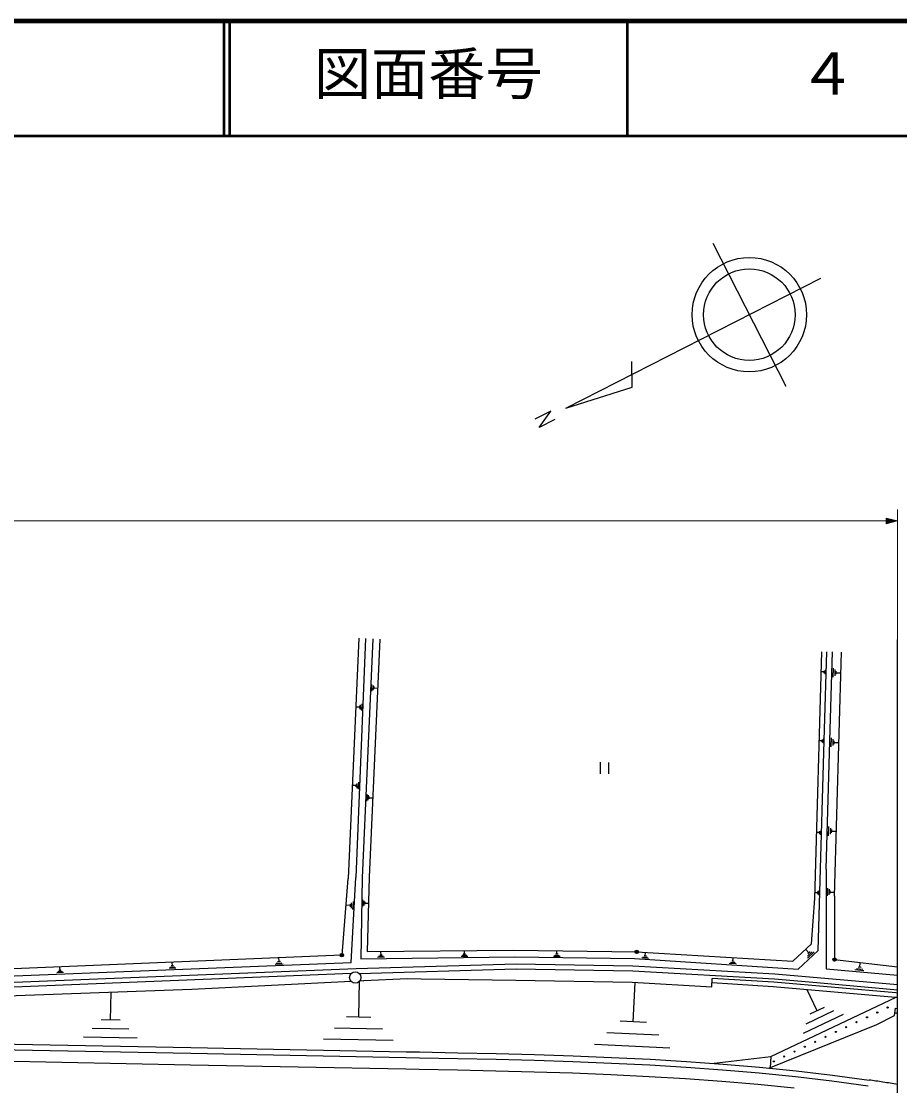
# Model space of a CAD drawing. Units: millimetres, scale not verified. Extents: x 40000 to 680000, y 20000 to 380000.
# Drawn here: x 491061 to 567818, y 286957 to 380000 of the extents above; entities that cross this region are included whole.
import ezdxf
from ezdxf.enums import TextEntityAlignment as Align

# ---------------------------------------------------------------- set-up
doc = ezdxf.new("R2010")
doc.units = ezdxf.units.MM
doc.header["$LTSCALE"] = 1000
for name, color, linetype, lineweight in [('M-BGD', 7, 'Continuous', 25), ('M-BMK-OTRS', 5, 'Continuous', 25), ('M-BMK-SRVR', 3, 'Continuous', 25), ('M-STR-HTXT', 7, 'Continuous', 13), ('M-TTL', 2, 'Continuous', 140), ('M-TTL-LINE', 7, 'Continuous', 50), ('M-TTL-TXT', 7, 'Continuous', 13)]:
    doc.layers.add(name, color=color, linetype=linetype, lineweight=lineweight)
doc.styles.add('ＭＳ ゴシック', font='')
doc.styles.get('ＭＳ ゴシック').set_extended_font_data('MS Gothic')

# ---------------------------------------------------------------- blocks, each defined once
blk = doc.blocks.new('BUHIN61')
at = {"color": 7, "linetype": 'Continuous', "lineweight": 25}
for centre, radius in [((0, 0), 150), ((0, 0), 131), ((0, 0), 112), ((0, 0), 93.8), ((0, 0), 75), ((0, 0), 56.2), ((-1, 0), 37.5), ((0, 0), 18.8)]:
    blk.add_circle(centre, radius, dxfattribs=at)
blk = doc.blocks.new('BUHIN62')
at = {"color": 7, "linetype": 'Continuous', "lineweight": 25}
blk.add_circle((0, 0), 49.8, dxfattribs=at)
blk = doc.blocks.new('BUHIN88')
at = {"color": 7, "linetype": 'Continuous', "lineweight": 25}
for p, q in [((-330, -151), (-26, 362)), ((13, 231), (-197, -124)), ((-64, -84), (43, 96)), ((-10, 6), (258, -153))]:
    blk.add_line(p, q, dxfattribs=at)
blk = doc.blocks.new('BUHIN90')
at = {"color": 7, "linetype": 'Continuous', "lineweight": 25}
for p, q in [((-318, -176), (-54, 359)), ((-5, 231), (-187, -139)), ((-57, -89), (36, 100)), ((-11, 5), (269, -132))]:
    blk.add_line(p, q, dxfattribs=at)
blk = doc.blocks.new('BUHIN94')
at = {"color": 7, "linetype": 'Continuous', "lineweight": 25}
for p, q in [((-313, -185), (-63, 358)), ((-11, 231), (-183, -143)), ((-55, -90), (33, 100)), ((-11, 5), (273, -125))]:
    blk.add_line(p, q, dxfattribs=at)
blk = doc.blocks.new('BUHIN114')
at = {"color": 7, "linetype": 'Continuous', "lineweight": 25}
for p, q in [((-217, 433), (482, 51)), ((8, 14), (-192, -351)), ((309, -7), (-174, 257)), ((-115, 81), (131, -53))]:
    blk.add_line(p, q, dxfattribs=at)
blk = doc.blocks.new('BUHIN117')
at = {"color": 7, "linetype": 'Continuous', "lineweight": 25}
for p, q in [((-154, 3), (87, -128)), ((58, -41), (-65, 27)), ((-4, -7), (96, 176)), ((108, -217), (-241, -26))]:
    blk.add_line(p, q, dxfattribs=at)
blk = doc.blocks.new('BUHIN120')
at = {"color": 7, "linetype": 'Continuous', "lineweight": 25}
for p, q in [((-158, 327), (362, 33)), ((6, 10), (-148, -261)), ((231, -9), (-128, 195)), ((-85, 62), (97, -41))]:
    blk.add_line(p, q, dxfattribs=at)
blk = doc.blocks.new('BUHIN121')
at = {"color": 7, "linetype": 'Continuous', "lineweight": 25}
for p, q in [((-231, 8), (128, -194)), ((86, -62), (-97, 41)), ((-6, -10), (147, 262)), ((159, -327), (-362, -34))]:
    blk.add_line(p, q, dxfattribs=at)

msp = doc.modelspace()

# ---------------------------------------------------------------- linework, layer by layer
at = {"layer": 'M-BGD'}
for p, q in [((520567, 326082), (519628, 305082)), ((521129, 326052), (520282, 305147)), ((521777, 326028), (520842, 305128)), ((522400, 326000), (521469, 305181)), ((560401, 303318), (561022, 324897)), ((561248, 318123), (561443, 324885)), ((561748, 318108), (561943, 324871)), ((562125, 303536), (562739, 324848)), ((561190, 323127), (560982, 323133)), ((561192, 323197), (561188, 323057)), ((561249, 322988), (561257, 323263)), ((561325, 323322), (561314, 322925)), ((560691, 298777), (561248, 318123)), ((561152, 317294), (561140, 316896)), ((561396, 305888), (561748, 318108)), ((561016, 317098), (560808, 317104)), ((561018, 317168), (561014, 317028)), ((561075, 316960), (561083, 317234)), ((541642, 315226), (541637, 314226)), ((542404, 314223), (542409, 315223)), ((561605, 308813), (561625, 309608)), ((561756, 309481), (561742, 308931)), ((561872, 309064), (561879, 309344)), ((561875, 309204), (562291, 309193)), ((561396, 305888), (561381, 297166)), ((519088, 298361), (519628, 305082)), ((519878, 297739), (520282, 305147)), ((520842, 305128), (520737, 298042)), ((521469, 305181), (521277, 298701)), ((561522, 303540), (561523, 304236)), ((561640, 304127), (561639, 303646)), ((561750, 303765), (561750, 304010)), ((561750, 303887), (562114, 303887)), ((562125, 303536), (562126, 297976)), ((519804, 302712), (519441, 302732)), ((519811, 302835), (519798, 302590)), ((519901, 302467), (519928, 302947)), ((520050, 303048), (520013, 302352)), ((520897, 302625), (520906, 303222)), ((521005, 303128), (520999, 302715)), ((521095, 302816), (521098, 303026)), ((521097, 302921), (521409, 302916)), ((560099, 299351), (560401, 303318)), ((521277, 298701), (534072, 298798)), ((534072, 298798), (544815, 298657)), ((537854, 298448), (537859, 298760)), ((558477, 297840), (560099, 299351)), ((558943, 297158), (560691, 298777)), ((559885, 298568), (559602, 298873)), ((485834, 296386), (519878, 297739)), ((519070, 298371), (485873, 296996)), ((513704, 297808), (513459, 297798)), ((513581, 297803), (513567, 298166)), ((520737, 298042), (534194, 298229)), ((534194, 298229), (544642, 298074)), ((538150, 298249), (537553, 298258)), ((537647, 298357), (538060, 298351)), ((537959, 298447), (537749, 298450)), ((544642, 298074), (558943, 297158)), ((544815, 298657), (558477, 297840)), ((559769, 298290), (560173, 298663)), ((560353, 298648), (559769, 298107)), ((559987, 298663), (559782, 298473)), ((562126, 297976), (567635, 297351)), ((484018, 295740), (520317, 297209)), ((513938, 297589), (513242, 297562)), ((513346, 297683), (513827, 297702)), ((520322, 297210), (534295, 297620)), ((520592, 296777), (534297, 297180)), ((534295, 297620), (544508, 297439)), ((534297, 297180), (544491, 296999)), ((544491, 296999), (556888, 296294)), ((544508, 297439), (556918, 296733)), ((561381, 297166), (567635, 296613)), ((564696, 297006), (563903, 297076)), ((564038, 297198), (564586, 297150)), ((564462, 297287), (564183, 297312)), ((564322, 297300), (564359, 297714)), ((519874, 296751), (484035, 295301)), ((505972, 295392), (519873, 296084)), ((520549, 292944), (520610, 296115)), ((520650, 296123), (520989, 296139)), ((520941, 296137), (520989, 296139)), ((520989, 296139), (524807, 296330)), ((524807, 296330), (525995, 296307)), ((525995, 296307), (534279, 296180)), ((534279, 296180), (544454, 295999)), ((544454, 295999), (551399, 295605)), ((544541, 292537), (544702, 295965)), ((551399, 295605), (551444, 296334)), ((556775, 295600), (551419, 295935)), ((556805, 295998), (551444, 296334)), ((567483, 295069), (556805, 295998)), ((556888, 296294), (560565, 295989)), ((556918, 296733), (560603, 296428)), ((560565, 295989), (567635, 295352)), ((560603, 296428), (567635, 295794)), ((485955, 294677), (505972, 295392)), ((498864, 292690), (498911, 295134)), ((567452, 294670), (556775, 295600)), ((560593, 293506), (559726, 295340)), ((567635, 295058), (567483, 295069)), ((556551, 289512), (567498, 294686)), ((567635, 294657), (567452, 294670)), ((562889, 293191), (559381, 291531)), ((559648, 292380), (562072, 293527)), ((561210, 293798), (559976, 293214)), ((565819, 292302), (567370, 293089)), ((567370, 293089), (567436, 293725)), ((567401, 293327), (567635, 293320)), ((567436, 293725), (567635, 293719)), ((499687, 292674), (498042, 292706)), ((521616, 292923), (519481, 292964)), ((545694, 292483), (543387, 292591)), ((556388, 288496), (565819, 292302)), ((497240, 291981), (500471, 291919)), ((518441, 292024), (522634, 291943)), ((542234, 291605), (546766, 291392)), ((485878, 290678), (505874, 290293)), ((501173, 291118), (496497, 291208)), ((523545, 290903), (517476, 291020)), ((547720, 290240), (541160, 290549)), ((485868, 290178), (505864, 289793)), ((505864, 289793), (524674, 289431)), ((505874, 290293), (524684, 289931)), ((524674, 289431), (525861, 289408)), ((524684, 289931), (525871, 289908)), ((525861, 289408), (529200, 289341)), ((525871, 289908), (529210, 289841)), ((529210, 289841), (532557, 289766)), ((532557, 289766), (535912, 289678)), ((535912, 289678), (539274, 289569)), ((539274, 289569), (542642, 289435)), ((542642, 289435), (546017, 289269)), ((551610, 288916), (556551, 289512)), ((556551, 289512), (556509, 288517)), ((485849, 289178), (505845, 288793)), ((505845, 288793), (524655, 288431)), ((529200, 289341), (532545, 289267)), ((532545, 289267), (535897, 289178)), ((535897, 289178), (539256, 289070)), ((539256, 289070), (542620, 288936)), ((542620, 288936), (545990, 288770)), ((545990, 288770), (549164, 288580)), ((546017, 289269), (549197, 289079)), ((549164, 288580), (552343, 288352)), ((549197, 289079), (552382, 288851)), ((552382, 288851), (555569, 288578)), ((555569, 288578), (558760, 288258)), ((524655, 288431), (525842, 288408)), ((525842, 288408), (529179, 288341)), ((529179, 288341), (532521, 288267)), ((532521, 288267), (535868, 288178)), ((535868, 288178), (539220, 288070)), ((539220, 288070), (542576, 287937)), ((542576, 287937), (545936, 287772)), ((545936, 287772), (549099, 287582)), ((549099, 287582), (552264, 287355)), ((552343, 288352), (555523, 288081)), ((555523, 288081), (558706, 287761)), ((558706, 287761), (561889, 287388)), ((558760, 288258), (561951, 287884)), ((561951, 287884), (565142, 287451)), ((552264, 287355), (555431, 287085)), ((555431, 287085), (558598, 286767)), ((561889, 287388), (565070, 286957))]:
    msp.add_line(p, q, dxfattribs=at)
msp.add_circle((520246, 296417), 498, dxfattribs=at)
for start, end in [(81.31, 81.73502), (80.85678, 81.31)]:
    msp.add_arc((541495, 124659), 164501, start, end, dxfattribs=at)
at = {"layer": 'M-BMK-OTRS'}
msp.add_line((567635, 282510), (567635, 325949), dxfattribs=at)
at = {"layer": 'M-BMK-SRVR'}
for p, q in [((551501, 360592), (557857, 348118)), ((538641, 346183), (560916, 357533)), ((544441, 348016), (544424, 350252)), ((538641, 346183), (544441, 348016)), ((537320, 345919), (535943, 345209)), ((536304, 344503), (537320, 345919)), ((537679, 345204), (536304, 344503))]:
    msp.add_line(p, q, dxfattribs=at)
for radius in [5000, 4000]:
    msp.add_circle((554679, 354355), radius, dxfattribs=at)
at = {"layer": 'M-STR-HTXT'}
for p, q in [((567635, 337331), (567635, 325949)), ((348427, 336331), (567635, 336331))]:
    msp.add_line(p, q, dxfattribs=at)
for points in [[(567635, 336331), (566635, 336581), (566635, 336081)], [(567430, 336331), (566697, 336156), (566697, 336506)], [(567330, 336331), (566735, 336193), (566735, 336468)], [(567227, 336331), (566772, 336231), (566772, 336431)], [(567127, 336331), (566810, 336268), (566810, 336393)]]:
    msp.add_lwpolyline(points, close=True, dxfattribs=at)
for points in [[(567532, 336331), (566660, 336118), (566660, 336543), (567530, 336331)], [(566847, 336331), (567025, 336331), (566847, 336306), (566847, 336356), (567025, 336331)]]:
    msp.add_lwpolyline(points, dxfattribs=at)
at = {"layer": 'M-TTL'}
msp.add_line((680000, 380000), (40000, 380000), dxfattribs=at)
at = {"layer": 'M-TTL-LINE'}
for p, q in [((508746, 380000), (508746, 370000)), ((509246, 380000), (509246, 370000)), ((543996, 380000), (543996, 370000)), ((40000, 370000), (680000, 370000))]:
    msp.add_line(p, q, dxfattribs=at)

# ---------------------------------------------------------------- block references
at = {"layer": 'M-BGD', "rotation": 117}
for name, p in [('BUHIN114', (562289, 323056)), ('BUHIN120', (521897, 321734)), ('BUHIN121', (520592, 320048)), ('BUHIN114', (562113, 316964)), ('BUHIN121', (520299, 313186)), ('BUHIN120', (521468, 312130)), ('BUHIN117', (560777, 309079)), ('BUHIN117', (560617, 303821)), ('BUHIN90', (522492, 298386)), ('BUHIN90', (529783, 298465)), ('BUHIN61', (544835, 298652)), ('BUHIN94', (504264, 297440)), ('BUHIN61', (519070, 298371)), ('BUHIN88', (545590, 298310)), ('BUHIN88', (553240, 297837)), ('BUHIN61', (562127, 297981)), ('BUHIN94', (494447, 297042)), ('BUHIN62', (565858, 293362)), ('BUHIN62', (566762, 293790)), ('BUHIN62', (564050, 292507)), ('BUHIN62', (564954, 292935)), ('BUHIN62', (561338, 291224)), ('BUHIN62', (562242, 291652)), ('BUHIN62', (563146, 292079)), ('BUHIN62', (559530, 290369)), ('BUHIN62', (560434, 290796)), ('BUHIN62', (557723, 289513)), ('BUHIN62', (558626, 289941)), ('BUHIN62', (556819, 289085))]:
    msp.add_blockref(name, p, dxfattribs=at)

# ---------------------------------------------------------------- texts
at = {"layer": 'M-TTL-TXT', "style": 'ＭＳ ゴシック'}
for s, p in [('図面番号', (516621, 372500)), ('４', (558996, 372500))]:
    msp.add_text(s, height=3666, dxfattribs=at).set_placement(p, align=Align.BOTTOM_LEFT)

doc.saveas('drawing.dxf')
